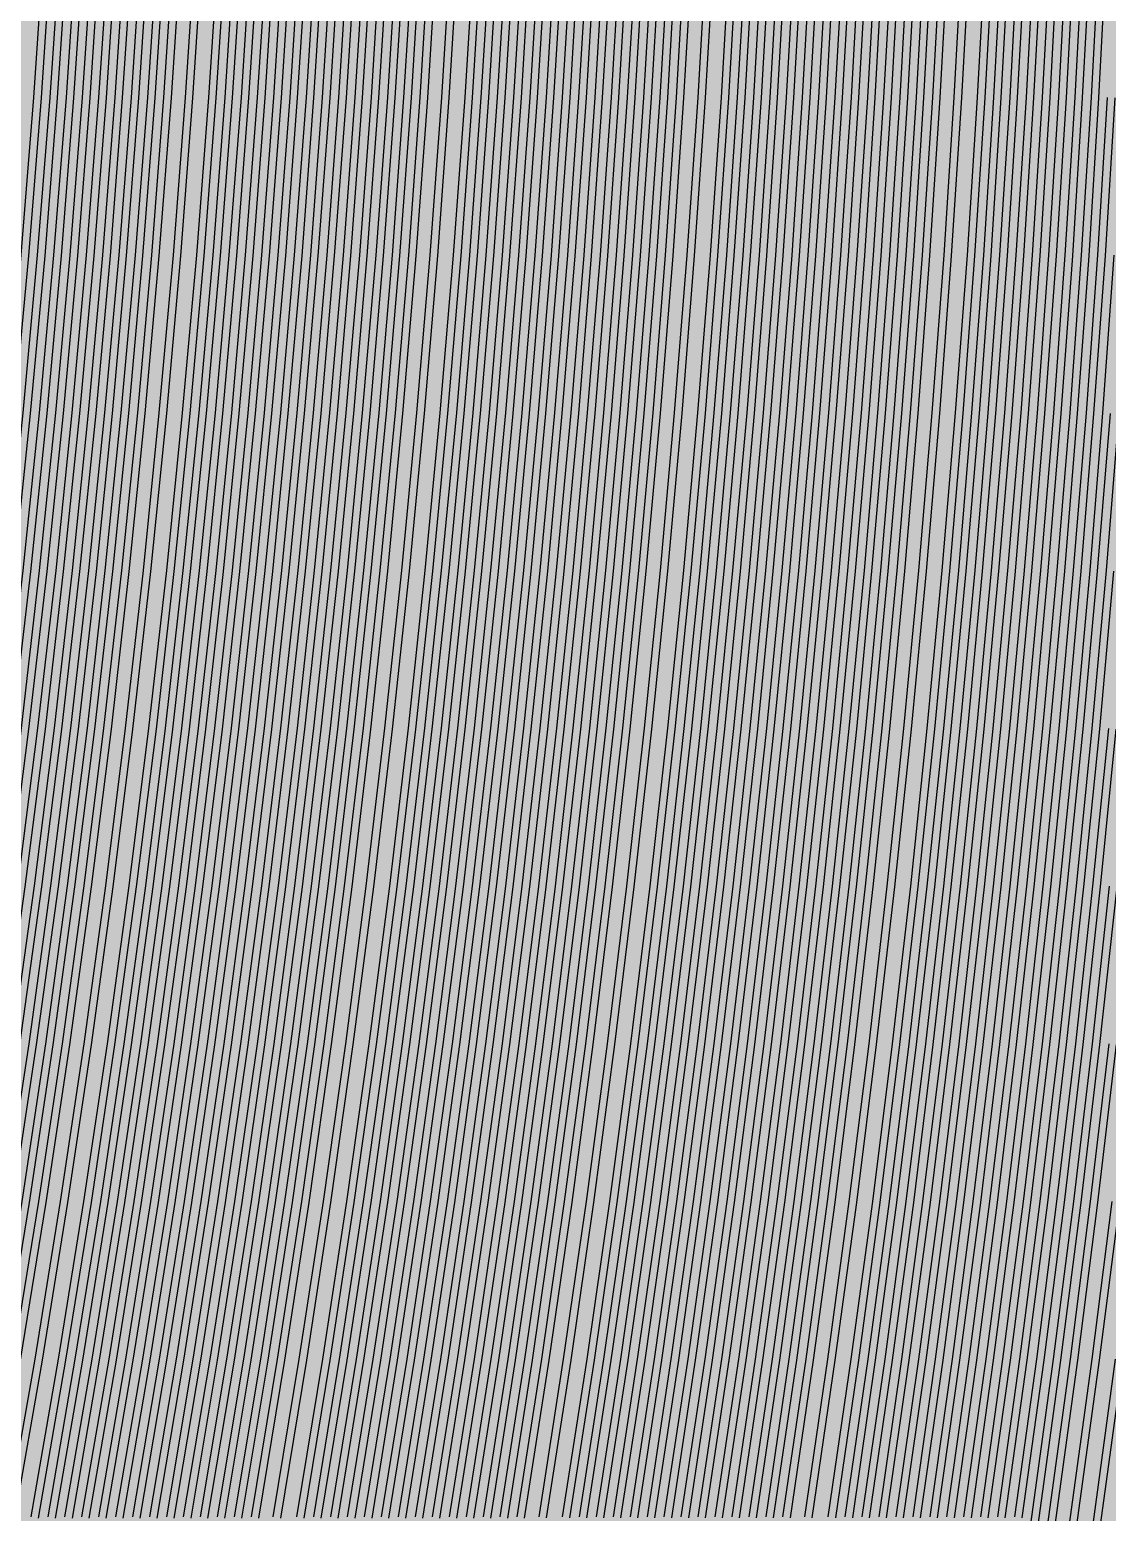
# Model space of a CAD drawing. Header units: metres. Extents: x -7231 to 10969, y -37556 to 1873.
# Drawn here: x 285.4 to 586.1, y -577.9 to -164.1 of the extents above; entities that cross this region are included whole.
import ezdxf

# ---------------------------------------------------------------- set-up
doc = ezdxf.new("R2010")
doc.units = ezdxf.units.M
doc.layers.add('Metal1', color=4, linetype='CONTINUOUS')
doc.layers.add('Polyimide', color=7, linetype='CONTINUOUS')

msp = doc.modelspace()

# ---------------------------------------------------------------- hatches: boundary and pattern name
at = {"layer": 'Polyimide'}
msp.add_hatch(color=7, dxfattribs=at).paths.add_polyline_path([(4065.69, -468), (4066.67, -501.99), (4068.51, -535.99), (4071.41, -569.99), (4075.54, -603.99), (4081.04, -637.99), (4088.01, -671.99), (4096.52, -705.98), (4106.62, -739.98), (4118.33, -773.98), (4131.63, -807.98), (4146.49, -841.98), (4162.87, -875.98), (4180.68, -909.97), (4199.83, -943.97), (4220.22, -977.97), (4241.73, -1011.97), (4264.21, -1045.97), (4287.52, -1079.96), (4311.51, -1113.96), (4336.01, -1147.96), (4360.86, -1181.96), (4385.88, -1215.96), (4410.89, -1249.96), (4435.74, -1283.95), (4460.24, -1317.95), (4484.23, -1351.95), (4507.54, -1385.95), (4530.02, -1419.95), (4551.53, -1453.94), (4571.92, -1487.94), (4591.07, -1521.94), (4608.88, -1555.94), (4625.26, -1589.94), (4640.12, -1623.94), (4653.42, -1657.93), (4665.13, -1691.93), (4675.23, -1725.93), (4683.74, -1759.93), (4690.71, -1793.93), (4696.21, -1827.93), (4700.34, -1861.92), (4703.24, -1895.92), (4705.08, -1929.92), (4706.06, -1963.92), (4706.44, -1997.92), (4706.5, -2031.91), (4706.5, -4793.02), (4709.95, -4838.39), (4720.22, -4882.71), (4737.08, -4924.98), (4760.13, -4964.2), (4788.85, -4999.49), (4822.58, -5030.03), (4860.53, -5055.12), (4901.85, -5074.18), (4901.85, -5074.18), (4970.68, -5105.23), (5034.7, -5145.26), (5092.76, -5193.54), (5143.8, -5249.19), (5186.89, -5311.2), (5221.24, -5378.44), (5246.23, -5449.69), (5261.41, -5523.66), (5266.5, -5599), (5261.41, -5674.34), (5246.23, -5748.31), (5221.24, -5819.56), (5186.89, -5886.8), (5143.8, -5948.81), (5092.76, -6004.46), (5034.7, -6052.74), (4970.68, -6092.77), (4901.85, -6123.82), (4860.53, -6142.88), (4822.58, -6167.97), (4788.85, -6198.51), (4760.13, -6233.8), (4737.08, -6273.02), (4720.22, -6315.29), (4709.95, -6359.61), (4706.5, -6404.98), (4706.5, -9221.52), (4709.95, -9266.88), (4720.22, -9311.21), (4737.08, -9353.47), (4760.13, -9392.7), (4788.85, -9427.98), (4822.58, -9458.52), (4860.53, -9483.61), (4901.85, -9502.67), (4970.68, -9533.72), (5034.7, -9573.75), (5092.76, -9622.03), (5143.8, -9677.68), (5186.89, -9739.69), (5221.24, -9806.94), (5246.23, -9878.19), (5261.41, -9952.16), (5266.5, -10027.49), (5261.41, -10102.83), (5246.23, -10176.8), (5221.24, -10248.05), (5186.89, -10315.3), (5143.8, -10377.31), (5092.76, -10432.96), (5034.7, -10481.24), (4970.68, -10521.27), (4901.85, -10552.32), (4860.53, -10571.38), (4822.58, -10596.46), (4788.85, -10627), (4760.13, -10662.29), (4737.08, -10701.52), (4720.22, -10743.78), (4709.95, -10788.1), (4706.5, -10833.47), (4706.5, -13650.01), (4709.95, -13695.38), (4720.22, -13739.7), (4737.08, -13781.96), (4760.13, -13821.19), (4788.85, -13856.48), (4822.58, -13887.02), (4860.53, -13912.11), (4901.85, -13931.17), (4970.68, -13962.22), (5034.7, -14002.25), (5092.76, -14050.53), (5143.8, -14106.18), (5186.89, -14168.19), (5221.24, -14235.43), (5246.23, -14306.68), (5261.41, -14380.65), (5266.5, -14455.99), (5261.41, -14531.33), (5246.23, -14605.29), (5221.24, -14676.55), (5186.89, -14743.79), (5143.8, -14805.8), (5092.76, -14861.45), (5034.7, -14909.73), (4970.68, -14949.76), (4901.85, -14980.81), (4860.53, -14999.87), (4822.58, -15024.96), (4788.85, -15055.5), (4760.13, -15090.79), (4737.08, -15130.01), (4720.22, -15172.27), (4709.95, -15216.6), (4706.5, -15261.97), (4706.5, -15455.99), (4720.95, -15750.04), (4764.14, -16041.26), (4835.68, -16326.84), (4934.86, -16604.04), (5060.74, -16870.18), (5212.09, -17122.7), (5387.47, -17359.17), (5585.18, -17577.31), (5803.32, -17775.02), (6039.79, -17950.4), (6292.31, -18101.75), (6558.45, -18227.63), (6835.65, -18326.81), (7121.23, -18398.34), (7412.45, -18441.54), (7706.5, -18455.99), (9969.01, -18455.99), (10047.42, -18459.84), (10125.08, -18471.36), (10201.23, -18490.44), (10275.15, -18516.89), (10346.12, -18550.45), (10413.46, -18590.81), (10476.52, -18637.58), (10534.69, -18690.3), (10587.41, -18748.47), (10634.18, -18811.53), (10674.54, -18878.87), (10708.11, -18949.84), (10734.56, -19023.76), (10753.63, -19099.92), (10765.15, -19177.58), (10769.01, -19255.99), (10769.01, -20895.8), (10730.24, -20951.41), (10694.6, -21009.08), (10662.21, -21068.63), (10633.17, -21129.89), (10607.55, -21192.66), (10585.45, -21256.74), (10566.93, -21321.96), (10552.05, -21388.09), (10540.84, -21454.95), (10533.35, -21522.33), (10529.6, -21590.02), (10529.6, -21657.81), (10533.35, -21725.5), (10540.84, -21792.87), (10552.05, -21859.73), (10566.93, -21925.87), (10585.45, -21991.08), (10607.55, -22055.17), (10633.17, -22117.94), (10662.21, -22179.19), (10694.6, -22238.74), (10730.24, -22296.41), (10769.01, -22352.03), (10769.01, -32454.24), (10728.74, -32510.49), (10691.72, -32568.92), (10658.05, -32629.35), (10627.85, -32691.58), (10601.2, -32755.42), (10578.21, -32820.67), (10558.93, -32887.1), (10543.44, -32954.52), (10531.77, -33022.71), (10523.97, -33091.44), (10520.07, -33160.51), (10520.07, -33229.69), (10523.97, -33298.75), (10531.77, -33367.49), (10543.44, -33435.67), (10558.93, -33503.09), (10578.21, -33569.53), (10601.2, -33634.77), (10627.85, -33698.61), (10658.05, -33760.85), (10691.72, -33821.28), (10728.74, -33879.71), (10769.01, -33935.96), (10769.01, -36556), (10765.15, -36634.41), (10753.63, -36712.07), (10734.56, -36788.23), (10708.11, -36862.15), (10674.54, -36933.12), (10634.18, -37000.46), (10587.41, -37063.51), (10534.69, -37121.69), (10476.52, -37174.41), (10413.46, -37221.18), (10346.12, -37261.54), (10275.15, -37295.1), (10201.23, -37321.55), (10125.08, -37340.63), (10047.42, -37352.15), (9969.01, -37356), (-6231.01, -37356), (-6309.42, -37352.15), (-6387.08, -37340.63), (-6463.23, -37321.55), (-6537.15, -37295.1), (-6608.12, -37261.54), (-6675.46, -37221.18), (-6738.52, -37174.41), (-6796.69, -37121.69), (-6849.41, -37063.51), (-6896.18, -37000.46), (-6936.54, -36933.12), (-6970.11, -36862.15), (-6996.56, -36788.23), (-7015.63, -36712.07), (-7027.15, -36634.41), (-7031.01, -36556), (-7031.01, -33936), (-6990.74, -33879.75), (-6953.7, -33821.31), (-6920.03, -33760.88), (-6889.82, -33698.64), (-6863.18, -33634.8), (-6840.18, -33569.55), (-6820.9, -33503.11), (-6805.4, -33435.69), (-6793.74, -33367.49), (-6785.94, -33298.75), (-6782.03, -33229.68), (-6782.03, -33160.5), (-6785.94, -33091.43), (-6793.74, -33022.69), (-6805.4, -32954.5), (-6820.9, -32887.07), (-6840.18, -32820.63), (-6863.18, -32755.39), (-6889.82, -32691.54), (-6920.03, -32629.3), (-6953.7, -32568.87), (-6990.74, -32510.43), (-7031.01, -32454.18), (-7031.01, -22364.83), (-6990.74, -22308.58), (-6953.7, -22250.14), (-6920.03, -22189.71), (-6889.82, -22127.47), (-6863.18, -22063.62), (-6840.18, -21998.38), (-6820.9, -21931.94), (-6805.4, -21864.51), (-6793.74, -21796.32), (-6785.94, -21727.58), (-6782.03, -21658.51), (-6782.03, -21589.33), (-6785.94, -21520.26), (-6793.74, -21451.52), (-6805.4, -21383.32), (-6820.9, -21315.9), (-6840.18, -21249.46), (-6863.18, -21184.21), (-6889.82, -21120.37), (-6920.03, -21058.13), (-6953.7, -20997.7), (-6990.74, -20939.26), (-7031.01, -20883.01), (-7031.01, -19255.99), (-7027.15, -19177.58), (-7015.63, -19099.92), (-6996.56, -19023.76), (-6970.11, -18949.84), (-6936.54, -18878.87), (-6896.18, -18811.53), (-6849.41, -18748.47), (-6796.69, -18690.3), (-6738.52, -18637.58), (-6675.46, -18590.81), (-6608.12, -18550.45), (-6537.15, -18516.89), (-6463.23, -18490.44), (-6387.08, -18471.36), (-6309.42, -18459.84), (-6231.01, -18455.99), (-3968.5, -18455.99), (-3674.45, -18441.54), (-3383.23, -18398.34), (-3097.65, -18326.81), (-2820.45, -18227.63), (-2554.31, -18101.75), (-2301.79, -17950.4), (-2065.32, -17775.02), (-1847.18, -17577.31), (-1649.47, -17359.17), (-1474.09, -17122.7), (-1322.74, -16870.18), (-1196.86, -16604.04), (-1097.68, -16326.84), (-1026.14, -16041.26), (-982.95, -15750.04), (-968.5, -15455.99), (-968.5, -15261.97), (-971.95, -15216.6), (-982.22, -15172.27), (-999.08, -15130.01), (-1022.13, -15090.79), (-1050.85, -15055.5), (-1084.58, -15024.96), (-1122.53, -14999.87), (-1163.85, -14980.81), (-1232.68, -14949.76), (-1296.7, -14909.73), (-1354.76, -14861.45), (-1405.8, -14805.8), (-1448.89, -14743.79), (-1483.24, -14676.55), (-1508.23, -14605.29), (-1523.41, -14531.33), (-1528.5, -14455.99), (-1523.41, -14380.65), (-1508.23, -14306.68), (-1483.24, -14235.43), (-1448.89, -14168.19), (-1405.8, -14106.18), (-1354.76, -14050.53), (-1296.7, -14002.25), (-1232.68, -13962.22), (-1163.85, -13931.17), (-1122.53, -13912.11), (-1084.58, -13887.02), (-1050.85, -13856.48), (-1022.13, -13821.19), (-999.08, -13781.96), (-982.22, -13739.7), (-971.95, -13695.38), (-968.5, -13650.01), (-968.5, -12309.64), (-971.95, -12264.27), (-982.22, -12219.94), (-999.08, -12177.68), (-1022.13, -12138.46), (-1050.85, -12103.17), (-1084.58, -12072.63), (-1122.53, -12047.54), (-1163.85, -12028.48), (-1232.68, -11997.43), (-1296.7, -11957.4), (-1354.76, -11909.12), (-1405.8, -11853.47), (-1448.89, -11791.46), (-1483.24, -11724.22), (-1508.23, -11652.96), (-1523.41, -11579), (-1528.5, -11503.66), (-1523.41, -11428.32), (-1508.23, -11354.35), (-1483.24, -11283.1), (-1448.89, -11215.86), (-1405.8, -11153.85), (-1354.76, -11098.2), (-1296.7, -11049.92), (-1232.68, -11009.89), (-1163.85, -10978.84), (-1122.53, -10959.78), (-1084.58, -10934.69), (-1050.85, -10904.15), (-1022.13, -10868.86), (-999.08, -10829.63), (-982.22, -10787.37), (-971.95, -10743.05), (-968.5, -10697.68), (-968.5, -9357.31), (-971.95, -9311.94), (-982.22, -9267.62), (-999.08, -9225.35), (-1022.13, -9186.13), (-1050.85, -9150.84), (-1084.58, -9120.3), (-1122.53, -9095.21), (-1163.85, -9076.15), (-1163.85, -9076.15), (-1232.68, -9045.1), (-1296.7, -9005.07), (-1354.76, -8956.79), (-1405.8, -8901.14), (-1448.89, -8839.13), (-1483.24, -8771.89), (-1508.23, -8700.64), (-1523.41, -8626.67), (-1528.5, -8551.33), (-1523.41, -8475.99), (-1508.23, -8402.02), (-1483.24, -8330.77), (-1448.89, -8263.53), (-1405.8, -8201.52), (-1354.76, -8145.87), (-1296.7, -8097.59), (-1232.68, -8057.56), (-1163.85, -8026.51), (-1163.85, -8026.51), (-1122.53, -8007.45), (-1084.58, -7982.36), (-1050.85, -7951.82), (-1022.13, -7916.53), (-999.08, -7877.31), (-982.22, -7835.04), (-971.95, -7790.72), (-968.5, -7745.35), (-968.5, -6404.98), (-971.95, -6359.61), (-982.22, -6315.29), (-999.08, -6273.02), (-1022.13, -6233.8), (-1050.85, -6198.51), (-1084.58, -6167.97), (-1122.53, -6142.88), (-1163.85, -6123.82), (-1163.85, -6123.82), (-1232.68, -6092.77), (-1296.7, -6052.74), (-1354.76, -6004.46), (-1405.8, -5948.81), (-1448.89, -5886.8), (-1483.24, -5819.56), (-1508.23, -5748.31), (-1523.41, -5674.34), (-1528.5, -5599), (-1523.41, -5523.66), (-1508.23, -5449.69), (-1483.24, -5378.44), (-1448.89, -5311.2), (-1405.8, -5249.19), (-1354.76, -5193.54), (-1296.7, -5145.26), (-1232.68, -5105.23), (-1163.85, -5074.18), (-1163.85, -5074.18), (-1122.53, -5055.12), (-1084.58, -5030.03), (-1050.85, -4999.49), (-1022.13, -4964.2), (-999.08, -4924.98), (-982.22, -4882.71), (-971.95, -4838.39), (-968.5, -4793.02), (-968.5, -2031.91), (-968.44, -1997.92), (-968.06, -1963.92), (-967.05, -1929.92), (-965.18, -1895.92), (-962.22, -1861.92), (-958.01, -1827.93), (-952.41, -1793.93), (-945.31, -1759.93), (-936.64, -1725.93), (-926.35, -1691.93), (-914.43, -1657.93), (-900.88, -1623.94), (-885.74, -1589.94), (-869.05, -1555.94), (-850.91, -1521.94), (-831.4, -1487.94), (-810.63, -1453.94), (-788.72, -1419.95), (-765.82, -1385.95), (-742.07, -1351.95), (-717.63, -1317.95), (-692.67, -1283.95), (-667.36, -1249.96), (-641.88, -1215.96), (-616.39, -1181.96), (-591.08, -1147.96), (-566.12, -1113.96), (-541.68, -1079.96), (-517.93, -1045.97), (-495.03, -1011.97), (-473.12, -977.97), (-452.35, -943.97), (-432.84, -909.97), (-414.7, -875.98), (-398.01, -841.98), (-382.87, -807.98), (-369.32, -773.98), (-357.4, -739.98), (-347.11, -705.98), (-338.44, -671.99), (-331.34, -637.99), (-325.74, -603.99), (-321.53, -569.99), (-318.57, -535.99), (-316.7, -501.99), (-315.69, -468), (-315.31, -434), (-315.25, -400), (-315.25, 401), (-315.25, 451), (-315.25, 1644), (-270.25, 1644), (-270.03, 1637.13), (-269.35, 1630.29), (-268.23, 1623.52), (-266.67, 1616.82), (-264.68, 1610.25), (-262.26, 1603.82), (-259.42, 1597.56), (-256.18, 1591.5), (-252.55, 1585.67), (-248.55, 1580.08), (-244.19, 1574.77), (-239.5, 1569.75), (-234.48, 1565.06), (-229.17, 1560.7), (-223.58, 1556.7), (-217.75, 1553.07), (-211.69, 1549.83), (-205.43, 1546.99), (-199, 1544.57), (-192.43, 1542.58), (-185.73, 1541.02), (-178.96, 1539.9), (-172.12, 1539.22), (-165.25, 1539), (-158.38, 1539.22), (-151.54, 1539.9), (-144.77, 1541.02), (-138.07, 1542.58), (-131.5, 1544.57), (-125.07, 1546.99), (-118.81, 1549.83), (-112.75, 1553.07), (-106.92, 1556.7), (-101.33, 1560.7), (-96.02, 1565.06), (-91, 1569.75), (-86.31, 1574.77), (-81.95, 1580.08), (-77.95, 1585.67), (-74.32, 1591.5), (-71.08, 1597.56), (-68.24, 1603.82), (-65.82, 1610.25), (-63.83, 1616.82), (-62.27, 1623.52), (-61.15, 1630.29), (-60.47, 1637.13), (-60.25, 1644), (1853, 1644), (1853, 1573), (3815.25, 1573), (3815.46, 1579.54), (3816.11, 1586.05), (3817.17, 1592.51), (3818.66, 1598.88), (3820.56, 1605.14), (3822.86, 1611.27), (3825.56, 1617.23), (3828.65, 1623), (3832.1, 1628.56), (3835.91, 1633.88), (3840.07, 1638.93), (3844.54, 1643.71), (3849.32, 1648.18), (3854.37, 1652.34), (3859.69, 1656.15), (3865.25, 1659.6), (3871.02, 1662.69), (3876.98, 1665.39), (3883.11, 1667.69), (3889.37, 1669.59), (3895.74, 1671.08), (3902.2, 1672.14), (3908.71, 1672.79), (3915.25, 1673), (3921.79, 1672.79), (3928.3, 1672.14), (3934.76, 1671.08), (3941.13, 1669.59), (3947.39, 1667.69), (3953.52, 1665.39), (3959.48, 1662.69), (3965.25, 1659.6), (3970.81, 1656.15), (3976.13, 1652.34), (3981.18, 1648.18), (3985.96, 1643.71), (3990.43, 1638.93), (3994.59, 1633.88), (3998.4, 1628.56), (4001.85, 1623), (4004.94, 1617.23), (4007.64, 1611.27), (4009.94, 1605.14), (4011.84, 1598.88), (4013.33, 1592.51), (4014.39, 1586.05), (4015.04, 1579.54), (4015.25, 1573), (4065.25, 1573), (4065.25, 451), (4065.25, 401), (4065.25, -400), (4065.31, -434), (4065.69, -468)])

# ---------------------------------------------------------------- linework, layer by layer
at = {"layer": 'Metal1'}
for points in [[(235.27, -579.1), (243.19, -535.1), (250.54, -491.09), (257.34, -447.08), (263.58, -403.08), (269.27, -359.07), (274.41, -315.06), (279.01, -271.05), (283.05, -227.05), (286.56, -183.04), (289.52, -139.03)], [(291.52, -139.16), (288.55, -183.19), (285.05, -227.22), (281, -271.25), (276.4, -315.28), (271.26, -359.31), (265.56, -403.34), (259.32, -447.38), (252.52, -491.41), (245.16, -535.44), (237.24, -579.47)], [(240, -579.1), (247.89, -535.1), (255.22, -491.09), (261.99, -447.08), (268.21, -403.08), (273.88, -359.07), (279, -315.06), (283.57, -271.06), (287.6, -227.05), (291.1, -183.04), (294.05, -139.03)], [(296.04, -139.16), (293.09, -183.19), (289.6, -227.22), (285.56, -271.25), (280.98, -315.28), (275.86, -359.31), (270.19, -403.34), (263.97, -447.37), (257.19, -491.41), (249.86, -535.44), (241.97, -579.47)], [(244.74, -579.1), (252.59, -535.1), (259.89, -491.09), (266.64, -447.08), (272.83, -403.08), (278.48, -359.07), (283.58, -315.06), (288.14, -271.06), (292.15, -227.05), (295.63, -183.04), (298.57, -139.03)], [(300.57, -139.16), (297.63, -183.19), (294.15, -227.22), (290.13, -271.25), (285.57, -315.28), (280.46, -359.31), (274.81, -403.34), (268.62, -447.37), (261.87, -491.41), (254.56, -535.44), (246.7, -579.47)], [(249.47, -579.1), (257.29, -535.1), (264.56, -491.09), (271.28, -447.08), (277.46, -403.08), (283.08, -359.07), (288.16, -315.06), (292.7, -271.06), (296.7, -227.05), (300.17, -183.04), (303.1, -139.03)], [(305.1, -139.16), (302.16, -183.19), (298.7, -227.22), (294.69, -271.25), (290.15, -315.28), (285.07, -359.31), (279.44, -403.34), (273.26, -447.37), (266.54, -491.4), (259.26, -535.44), (251.43, -579.47)], [(254.2, -579.11), (262, -535.1), (269.24, -491.09), (275.93, -447.08), (282.08, -403.08), (287.68, -359.07), (292.75, -315.06), (297.27, -271.06), (301.25, -227.05), (304.71, -183.04), (307.62, -139.04)], [(309.62, -139.16), (306.7, -183.19), (303.25, -227.22), (299.26, -271.25), (294.73, -315.28), (289.67, -359.31), (284.06, -403.34), (277.91, -447.37), (271.21, -491.4), (263.97, -535.44), (256.17, -579.47)], [(258.93, -579.11), (266.7, -535.1), (273.91, -491.09), (280.58, -447.08), (286.7, -403.08), (292.29, -359.07), (297.33, -315.06), (301.83, -271.06), (305.8, -227.05), (309.24, -183.04), (312.15, -139.04)], [(314.15, -139.16), (311.24, -183.19), (307.8, -227.22), (303.82, -271.25), (299.32, -315.28), (294.27, -359.31), (288.69, -403.34), (282.56, -447.37), (275.89, -491.4), (268.67, -535.43), (260.9, -579.47)], [(263.66, -579.11), (271.4, -535.1), (278.59, -491.09), (285.23, -447.09), (291.33, -403.08), (296.89, -359.07), (301.91, -315.06), (306.4, -271.06), (310.36, -227.05), (313.78, -183.04), (316.68, -139.04)], [(318.67, -139.15), (315.77, -183.19), (312.35, -227.22), (308.39, -271.25), (303.9, -315.28), (298.87, -359.31), (293.31, -403.34), (287.21, -447.37), (280.56, -491.4), (273.37, -535.43), (265.63, -579.46)], [(268.39, -579.11), (276.1, -535.1), (283.26, -491.09), (289.88, -447.09), (295.95, -403.08), (301.49, -359.07), (306.49, -315.06), (310.96, -271.06), (314.91, -227.05), (318.32, -183.04), (321.2, -139.04)], [(323.2, -139.15), (320.31, -183.19), (316.9, -227.22), (312.96, -271.25), (308.48, -315.28), (303.48, -359.31), (297.93, -403.34), (291.86, -447.37), (285.24, -491.4), (278.07, -535.43), (270.36, -579.46)], [(273.13, -579.11), (280.8, -535.1), (287.93, -491.09), (294.52, -447.09), (300.58, -403.08), (306.09, -359.07), (311.08, -315.06), (315.53, -271.06), (319.46, -227.05), (322.85, -183.04), (325.73, -139.04)], [(327.72, -139.15), (324.85, -183.19), (321.45, -227.22), (317.52, -271.25), (313.07, -315.28), (308.08, -359.31), (302.56, -403.34), (296.5, -447.37), (289.91, -491.4), (282.77, -535.43), (275.09, -579.46)], [(279.22, -579.11), (286.88, -535.1), (294, -491.09), (300.58, -447.09), (306.63, -403.08), (312.13, -359.07), (317.11, -315.07), (321.56, -271.06), (325.48, -227.05), (328.87, -183.04), (331.74, -139.04)], [(333.73, -139.15), (330.86, -183.19), (327.47, -227.22), (323.55, -271.25), (319.1, -315.28), (314.12, -359.31), (308.61, -403.34), (302.56, -447.37), (295.98, -491.4), (288.85, -535.43), (281.19, -579.46)], [(285.77, -579.11), (293.42, -535.1), (300.54, -491.09), (307.11, -447.09), (313.15, -403.08), (318.65, -359.07), (323.63, -315.07), (328.07, -271.06), (331.99, -227.05), (335.38, -183.04), (338.24, -139.04)], [(340.24, -139.15), (337.37, -183.19), (333.98, -227.22), (330.06, -271.25), (325.62, -315.28), (320.64, -359.31), (315.13, -403.34), (309.09, -447.37), (302.51, -491.4), (295.4, -535.43), (287.73, -579.46)], [(290.5, -579.11), (298.12, -535.1), (305.21, -491.09), (311.76, -447.09), (317.77, -403.08), (323.26, -359.07), (328.21, -315.07), (332.64, -271.06), (336.54, -227.05), (339.91, -183.04), (342.77, -139.04)], [(344.76, -139.15), (341.91, -183.18), (338.53, -227.22), (334.63, -271.25), (330.2, -315.28), (325.24, -359.31), (319.76, -403.34), (313.74, -447.37), (307.19, -491.4), (300.1, -535.43), (292.47, -579.46)], [(295.23, -579.11), (302.83, -535.1), (309.88, -491.1), (316.41, -447.09), (322.4, -403.08), (327.86, -359.07), (332.79, -315.07), (337.2, -271.06), (341.09, -227.05), (344.45, -183.04), (347.29, -139.04)], [(349.29, -139.15), (346.44, -183.18), (343.08, -227.22), (339.19, -271.25), (334.78, -315.28), (329.85, -359.31), (324.38, -403.34), (318.39, -447.37), (311.86, -491.4), (304.8, -535.43), (297.2, -579.46)], [(299.96, -579.11), (307.53, -535.1), (314.56, -491.1), (321.06, -447.09), (327.02, -403.08), (332.46, -359.07), (337.38, -315.07), (341.77, -271.06), (345.64, -227.05), (348.99, -183.04), (351.82, -139.04)], [(353.82, -139.15), (350.98, -183.18), (347.63, -227.22), (343.76, -271.25), (339.36, -315.28), (334.45, -359.31), (329.01, -403.34), (323.04, -447.37), (316.54, -491.4), (309.5, -535.43), (301.93, -579.46)], [(304.69, -579.11), (312.23, -535.1), (319.23, -491.1), (325.7, -447.09), (331.65, -403.08), (337.06, -359.07), (341.96, -315.07), (346.33, -271.06), (350.19, -227.05), (353.52, -183.04), (356.34, -139.04)], [(358.34, -139.15), (355.52, -183.18), (352.18, -227.21), (348.32, -271.25), (343.95, -315.28), (339.05, -359.31), (333.63, -403.34), (327.68, -447.37), (321.21, -491.4), (314.2, -535.43), (306.66, -579.46)], [(309.42, -579.11), (316.93, -535.1), (323.91, -491.1), (330.35, -447.09), (336.27, -403.08), (341.67, -359.07), (346.54, -315.07), (350.9, -271.06), (354.74, -227.05), (358.06, -183.04), (360.87, -139.04)], [(362.87, -139.15), (360.05, -183.18), (356.73, -227.21), (352.89, -271.25), (348.53, -315.28), (343.65, -359.31), (338.25, -403.34), (332.33, -447.37), (325.88, -491.4), (318.9, -535.43), (311.39, -579.46)], [(314.16, -579.11), (321.63, -535.11), (328.58, -491.1), (335, -447.09), (340.9, -403.08), (346.27, -359.08), (351.12, -315.07), (355.46, -271.06), (359.29, -227.05), (362.6, -183.05), (365.4, -139.04)], [(367.39, -139.15), (364.59, -183.18), (361.28, -227.21), (357.45, -271.24), (353.11, -315.28), (348.26, -359.31), (342.88, -403.34), (336.98, -447.37), (330.56, -491.4), (323.61, -535.43), (316.13, -579.46)], [(318.89, -579.11), (326.33, -535.11), (333.25, -491.1), (339.65, -447.09), (345.52, -403.08), (350.87, -359.08), (355.71, -315.07), (360.03, -271.06), (363.84, -227.05), (367.13, -183.05), (369.92, -139.04)], [(371.92, -139.15), (369.13, -183.18), (365.83, -227.21), (362.02, -271.24), (357.7, -315.27), (352.86, -359.31), (347.5, -403.34), (341.63, -447.37), (335.23, -491.4), (328.31, -535.43), (320.86, -579.46)], [(323.62, -579.11), (331.04, -535.11), (337.93, -491.1), (344.3, -447.09), (350.14, -403.08), (355.47, -359.08), (360.29, -315.07), (364.59, -271.06), (368.39, -227.05), (371.67, -183.05), (374.45, -139.04)], [(376.44, -139.15), (373.67, -183.18), (370.38, -227.21), (366.59, -271.24), (362.28, -315.27), (357.46, -359.31), (352.13, -403.34), (346.28, -447.37), (339.9, -491.4), (333.01, -535.43), (325.59, -579.46)], [(328.35, -579.11), (335.74, -535.11), (342.6, -491.1), (348.94, -447.09), (354.77, -403.08), (360.08, -359.08), (364.87, -315.07), (369.16, -271.06), (372.94, -227.05), (376.21, -183.05), (378.97, -139.04)], [(380.97, -139.15), (378.2, -183.18), (374.93, -227.21), (371.15, -271.24), (366.86, -315.27), (362.06, -359.3), (356.75, -403.34), (350.92, -447.37), (344.58, -491.4), (337.71, -535.43), (330.32, -579.46)], [(333.08, -579.12), (340.44, -535.11), (347.27, -491.1), (353.59, -447.09), (359.39, -403.08), (364.68, -359.08), (369.46, -315.07), (373.72, -271.06), (377.49, -227.05), (380.74, -183.05), (383.5, -139.04)], [(385.49, -139.15), (382.74, -183.18), (379.48, -227.21), (375.72, -271.24), (371.45, -315.27), (366.67, -359.3), (361.38, -403.33), (355.57, -447.37), (349.25, -491.4), (342.41, -535.43), (335.05, -579.46)], [(337.81, -579.12), (345.14, -535.11), (351.95, -491.1), (358.24, -447.09), (364.02, -403.09), (369.28, -359.08), (374.04, -315.07), (378.29, -271.06), (382.04, -227.05), (385.28, -183.05), (388.02, -139.04)], [(390.02, -139.15), (387.28, -183.18), (384.03, -227.21), (380.28, -271.24), (376.03, -315.27), (371.27, -359.3), (366, -403.33), (360.22, -447.36), (353.93, -491.39), (347.12, -535.43), (339.78, -579.46)], [(342.55, -579.12), (349.84, -535.11), (356.62, -491.1), (362.89, -447.09), (368.64, -403.09), (373.88, -359.08), (378.62, -315.07), (382.86, -271.06), (386.59, -227.05), (389.82, -183.05), (392.55, -139.04)], [(394.55, -139.15), (391.81, -183.18), (388.58, -227.21), (384.85, -271.24), (380.61, -315.27), (375.87, -359.3), (370.62, -403.33), (364.87, -447.36), (358.6, -491.39), (351.82, -535.42), (344.52, -579.46)], [(347.28, -579.12), (354.54, -535.11), (361.3, -491.1), (367.53, -447.09), (373.26, -403.09), (378.49, -359.08), (383.21, -315.07), (387.42, -271.06), (391.14, -227.05), (394.35, -183.05), (397.07, -139.04)], [(399.07, -139.15), (396.35, -183.18), (393.13, -227.21), (389.41, -271.24), (385.2, -315.27), (380.47, -359.3), (375.25, -403.33), (369.52, -447.36), (363.27, -491.39), (356.52, -535.42), (349.25, -579.45)], [(353.37, -579.12), (360.62, -535.11), (367.36, -491.1), (373.59, -447.09), (379.31, -403.09), (384.53, -359.08), (389.24, -315.07), (393.45, -271.06), (397.16, -227.06), (400.37, -183.05), (403.08, -139.04)], [(405.08, -139.15), (402.36, -183.18), (399.15, -227.21), (395.44, -271.24), (391.23, -315.27), (386.52, -359.3), (381.3, -403.33), (375.58, -447.36), (369.34, -491.39), (362.6, -535.42), (355.34, -579.45)], [(359.92, -579.12), (367.16, -535.11), (373.9, -491.1), (380.12, -447.09), (385.84, -403.09), (391.05, -359.08), (395.76, -315.07), (399.96, -271.06), (403.67, -227.06), (406.88, -183.05), (409.59, -139.04)], [(411.59, -139.15), (408.87, -183.18), (405.66, -227.21), (401.95, -271.24), (397.75, -315.27), (393.04, -359.3), (387.82, -403.33), (382.11, -447.36), (375.88, -491.39), (369.14, -535.42), (361.89, -579.45)], [(364.65, -579.12), (371.87, -535.11), (378.57, -491.1), (384.77, -447.09), (390.46, -403.09), (395.65, -359.08), (400.34, -315.07), (404.53, -271.06), (408.22, -227.06), (411.41, -183.05), (414.12, -139.04)], [(416.11, -139.15), (413.41, -183.18), (410.21, -227.21), (406.52, -271.24), (402.33, -315.27), (397.64, -359.3), (392.45, -403.33), (386.75, -447.36), (380.55, -491.39), (373.84, -535.42), (366.62, -579.45)], [(369.38, -579.12), (376.57, -535.11), (383.25, -491.1), (389.42, -447.1), (395.09, -403.09), (400.25, -359.08), (404.92, -315.07), (409.09, -271.06), (412.77, -227.06), (415.95, -183.05), (418.64, -139.04)], [(420.64, -139.15), (417.95, -183.18), (414.76, -227.21), (411.08, -271.24), (406.91, -315.27), (402.24, -359.3), (397.07, -403.33), (391.4, -447.36), (385.23, -491.39), (378.54, -535.42), (371.35, -579.45)], [(374.11, -579.12), (381.27, -535.11), (387.92, -491.1), (394.07, -447.1), (399.71, -403.09), (404.86, -359.08), (409.5, -315.07), (413.66, -271.06), (417.32, -227.06), (420.49, -183.05), (423.17, -139.04)], [(425.16, -139.15), (422.48, -183.18), (419.31, -227.21), (415.65, -271.24), (411.49, -315.27), (406.84, -359.3), (401.7, -403.33), (396.05, -447.36), (389.9, -491.39), (383.25, -535.42), (376.08, -579.45)], [(378.84, -579.12), (385.97, -535.11), (392.59, -491.1), (398.71, -447.1), (404.34, -403.09), (409.46, -359.08), (414.09, -315.07), (418.22, -271.06), (421.87, -227.06), (425.02, -183.05), (427.69, -139.04)], [(429.69, -139.15), (427.02, -183.18), (423.86, -227.21), (420.22, -271.24), (416.08, -315.27), (411.45, -359.3), (406.32, -403.33), (400.7, -447.36), (394.57, -491.39), (387.95, -535.42), (380.82, -579.45)], [(383.57, -579.12), (390.67, -535.11), (397.27, -491.11), (403.36, -447.1), (408.96, -403.09), (414.06, -359.08), (418.67, -315.07), (422.79, -271.06), (426.42, -227.06), (429.56, -183.05), (432.22, -139.04)], [(434.21, -139.15), (431.56, -183.18), (428.41, -227.21), (424.78, -271.24), (420.66, -315.27), (416.05, -359.3), (410.94, -403.33), (405.35, -447.36), (399.25, -491.39), (392.65, -535.42), (385.55, -579.45)], [(388.31, -579.12), (395.37, -535.11), (401.94, -491.11), (408.01, -447.1), (413.58, -403.09), (418.66, -359.08), (423.25, -315.07), (427.35, -271.07), (430.97, -227.06), (434.1, -183.05), (436.74, -139.04)], [(438.74, -139.15), (436.09, -183.18), (432.96, -227.21), (429.35, -271.24), (425.24, -315.27), (420.65, -359.3), (415.57, -403.33), (409.99, -447.36), (403.92, -491.39), (397.35, -535.42), (390.28, -579.45)], [(393.04, -579.12), (400.08, -535.11), (406.62, -491.11), (412.66, -447.1), (418.21, -403.09), (423.27, -359.08), (427.84, -315.07), (431.92, -271.07), (435.52, -227.06), (438.63, -183.05), (441.27, -139.04)], [(443.27, -139.15), (440.63, -183.18), (437.51, -227.21), (433.91, -271.24), (429.83, -315.27), (425.25, -359.3), (420.19, -403.33), (414.64, -447.36), (408.6, -491.39), (402.05, -535.42), (395.01, -579.45)], [(397.77, -579.12), (404.78, -535.11), (411.29, -491.11), (417.31, -447.1), (422.83, -403.09), (427.87, -359.08), (432.42, -315.07), (436.49, -271.07), (440.07, -227.06), (443.17, -183.05), (445.79, -139.04)], [(447.79, -139.15), (445.17, -183.18), (442.06, -227.21), (438.48, -271.24), (434.41, -315.27), (429.86, -359.3), (424.82, -403.33), (419.29, -447.36), (413.27, -491.39), (406.75, -535.42), (399.74, -579.45)], [(402.5, -579.12), (409.48, -535.12), (415.96, -491.11), (421.95, -447.1), (427.46, -403.09), (432.47, -359.08), (437, -315.07), (441.05, -271.07), (444.62, -227.06), (447.71, -183.05), (450.32, -139.04)], [(452.32, -139.15), (449.7, -183.18), (446.61, -227.21), (443.04, -271.24), (438.99, -315.27), (434.46, -359.3), (429.44, -403.33), (423.94, -447.36), (417.94, -491.39), (411.46, -535.42), (404.48, -579.45)], [(407.23, -579.12), (414.18, -535.12), (420.64, -491.11), (426.6, -447.1), (432.08, -403.09), (437.07, -359.08), (441.59, -315.07), (445.62, -271.07), (449.17, -227.06), (452.24, -183.05), (454.85, -139.04)], [(456.84, -139.15), (454.24, -183.18), (451.16, -227.21), (447.61, -271.24), (443.58, -315.27), (439.06, -359.3), (434.07, -403.33), (428.59, -447.36), (422.62, -491.39), (416.16, -535.42), (409.21, -579.45)], [(411.97, -579.13), (418.88, -535.12), (425.31, -491.11), (431.25, -447.1), (436.7, -403.09), (441.68, -359.08), (446.17, -315.08), (450.18, -271.07), (453.72, -227.06), (456.78, -183.05), (459.37, -139.04)], [(461.37, -139.15), (458.78, -183.18), (455.71, -227.21), (452.17, -271.24), (448.16, -315.27), (443.66, -359.3), (438.69, -403.33), (433.23, -447.36), (427.29, -491.39), (420.86, -535.42), (413.94, -579.45)], [(416.7, -579.13), (423.58, -535.12), (429.98, -491.11), (435.9, -447.1), (441.33, -403.09), (446.28, -359.08), (450.75, -315.08), (454.75, -271.07), (458.27, -227.06), (461.32, -183.05), (463.9, -139.04)], [(465.89, -139.15), (463.31, -183.18), (460.26, -227.21), (456.74, -271.24), (452.74, -315.27), (448.27, -359.3), (443.31, -403.33), (437.88, -447.36), (431.96, -491.39), (425.56, -535.42), (418.67, -579.45)], [(421.43, -579.13), (428.29, -535.12), (434.66, -491.11), (440.55, -447.1), (445.95, -403.09), (450.88, -359.08), (455.33, -315.08), (459.31, -271.07), (462.82, -227.06), (465.86, -183.05), (468.42, -139.04)], [(470.42, -139.15), (467.85, -183.18), (464.81, -227.21), (461.31, -271.24), (457.32, -315.27), (452.87, -359.3), (447.94, -403.33), (442.53, -447.36), (436.64, -491.39), (430.26, -535.42), (423.4, -579.45)], [(427.52, -579.13), (434.37, -535.12), (440.73, -491.11), (446.6, -447.1), (452, -403.09), (456.92, -359.08), (461.37, -315.08), (465.34, -271.07), (468.84, -227.06), (471.87, -183.05), (474.43, -139.04)], [(476.43, -139.15), (473.87, -183.18), (470.83, -227.21), (467.33, -271.24), (463.36, -315.27), (458.91, -359.3), (453.99, -403.33), (448.59, -447.36), (442.71, -491.39), (436.34, -535.42), (429.5, -579.44)], [(434.07, -579.13), (440.91, -535.12), (447.26, -491.11), (453.13, -447.1), (458.53, -403.09), (463.44, -359.08), (467.88, -315.08), (471.85, -271.07), (475.35, -227.06), (478.38, -183.05), (480.94, -139.04)], [(482.93, -139.15), (480.37, -183.18), (477.34, -227.21), (473.84, -271.24), (469.87, -315.27), (465.43, -359.3), (460.51, -403.33), (455.12, -447.36), (449.24, -491.39), (442.89, -535.42), (436.04, -579.44)], [(438.8, -579.13), (445.61, -535.12), (451.94, -491.11), (457.78, -447.1), (463.15, -403.09), (468.05, -359.09), (472.47, -315.08), (476.42, -271.07), (479.9, -227.06), (482.91, -183.05), (485.46, -139.04)], [(487.46, -139.15), (484.91, -183.18), (481.89, -227.21), (478.41, -271.24), (474.46, -315.27), (470.03, -359.3), (465.14, -403.33), (459.77, -447.36), (453.92, -491.38), (447.59, -535.41), (440.77, -579.44)], [(443.53, -579.13), (450.31, -535.12), (456.61, -491.11), (462.43, -447.1), (467.78, -403.09), (472.65, -359.09), (477.05, -315.08), (480.98, -271.07), (484.45, -227.06), (487.45, -183.05), (489.99, -139.04)], [(491.99, -139.15), (489.45, -183.18), (486.44, -227.21), (482.98, -271.24), (479.04, -315.27), (474.64, -359.3), (469.76, -403.32), (464.41, -447.35), (458.59, -491.38), (452.29, -535.41), (445.51, -579.44)], [(448.26, -579.13), (455.01, -535.12), (461.28, -491.11), (467.08, -447.1), (472.4, -403.09), (477.25, -359.09), (481.63, -315.08), (485.55, -271.07), (489, -227.06), (491.99, -183.05), (494.51, -139.04)], [(496.51, -139.15), (493.98, -183.18), (490.99, -227.21), (487.54, -271.24), (483.62, -315.27), (479.24, -359.29), (474.39, -403.32), (469.06, -447.35), (463.26, -491.38), (456.99, -535.41), (450.24, -579.44)], [(452.99, -579.13), (459.71, -535.12), (465.96, -491.11), (471.73, -447.1), (477.02, -403.1), (481.85, -359.09), (486.22, -315.08), (490.11, -271.07), (493.55, -227.06), (496.52, -183.05), (499.04, -139.04)], [(501.04, -139.15), (498.52, -183.18), (495.54, -227.21), (492.11, -271.24), (488.21, -315.26), (483.84, -359.29), (479.01, -403.32), (473.71, -447.35), (467.94, -491.38), (461.69, -535.41), (454.97, -579.44)], [(457.73, -579.13), (464.42, -535.12), (470.63, -491.11), (476.37, -447.1), (481.65, -403.1), (486.46, -359.09), (490.8, -315.08), (494.68, -271.07), (498.1, -227.06), (501.06, -183.05), (503.57, -139.04)], [(505.56, -139.15), (503.06, -183.18), (500.09, -227.21), (496.67, -271.24), (492.79, -315.26), (488.44, -359.29), (483.63, -403.32), (478.36, -447.35), (472.61, -491.38), (466.39, -535.41), (459.7, -579.44)], [(462.46, -579.13), (469.12, -535.12), (475.3, -491.11), (481.02, -447.11), (486.27, -403.1), (491.06, -359.09), (495.38, -315.08), (499.25, -271.07), (502.65, -227.06), (505.6, -183.05), (508.09, -139.04)], [(510.09, -139.15), (507.59, -183.18), (504.65, -227.21), (501.24, -271.23), (497.37, -315.26), (493.05, -359.29), (488.26, -403.32), (483.01, -447.35), (477.29, -491.38), (471.1, -535.41), (464.43, -579.44)], [(467.19, -579.13), (473.82, -535.12), (479.98, -491.11), (485.67, -447.11), (490.9, -403.1), (495.66, -359.09), (499.96, -315.08), (503.81, -271.07), (507.2, -227.06), (510.14, -183.05), (512.62, -139.04)], [(514.61, -139.15), (512.13, -183.18), (509.2, -227.21), (505.8, -271.23), (501.96, -315.26), (497.65, -359.29), (492.88, -403.32), (487.65, -447.35), (481.96, -491.38), (475.8, -535.41), (469.17, -579.44)], [(471.92, -579.13), (478.52, -535.12), (484.65, -491.11), (490.32, -447.11), (495.52, -403.1), (500.26, -359.09), (504.55, -315.08), (508.38, -271.07), (511.75, -227.06), (514.67, -183.05), (517.14, -139.04)], [(519.14, -139.15), (516.67, -183.18), (513.75, -227.2), (510.37, -271.23), (506.54, -315.26), (502.25, -359.29), (497.51, -403.32), (492.3, -447.35), (486.63, -491.38), (480.5, -535.41), (473.9, -579.44)], [(476.65, -579.13), (483.22, -535.12), (489.32, -491.12), (494.96, -447.11), (500.14, -403.1), (504.87, -359.09), (509.13, -315.08), (512.94, -271.07), (516.3, -227.06), (519.21, -183.05), (521.67, -139.04)], [(523.66, -139.15), (521.21, -183.18), (518.3, -227.2), (514.94, -271.23), (511.12, -315.26), (506.86, -359.29), (502.13, -403.32), (496.95, -447.35), (491.31, -491.38), (485.2, -535.41), (478.63, -579.44)], [(481.38, -579.13), (487.92, -535.12), (494, -491.12), (499.61, -447.11), (504.77, -403.1), (509.47, -359.09), (513.71, -315.08), (517.51, -271.07), (520.85, -227.06), (523.75, -183.05), (526.19, -139.04)], [(528.19, -139.15), (525.74, -183.17), (522.85, -227.2), (519.5, -271.23), (515.71, -315.26), (511.46, -359.29), (506.76, -403.32), (501.6, -447.35), (495.98, -491.38), (489.9, -535.41), (483.36, -579.44)], [(486.12, -579.13), (492.63, -535.13), (498.67, -491.12), (504.26, -447.11), (509.39, -403.1), (514.07, -359.09), (518.3, -315.08), (522.07, -271.07), (525.4, -227.06), (528.28, -183.05), (530.72, -139.05)], [(532.72, -139.15), (530.28, -183.17), (527.4, -227.2), (524.07, -271.23), (520.29, -315.26), (516.06, -359.29), (511.38, -403.32), (506.25, -447.35), (500.65, -491.38), (494.61, -535.41), (488.09, -579.44)], [(490.85, -579.14), (497.33, -535.13), (503.35, -491.12), (508.91, -447.11), (514.02, -403.1), (518.67, -359.09), (522.88, -315.08), (526.64, -271.07), (529.95, -227.06), (532.82, -183.05), (535.24, -139.05)], [(537.24, -139.15), (534.82, -183.17), (531.95, -227.2), (528.63, -271.23), (524.87, -315.26), (520.66, -359.29), (516, -403.32), (510.89, -447.35), (505.33, -491.38), (499.31, -535.41), (492.83, -579.44)], [(495.58, -579.14), (502.03, -535.13), (508.02, -491.12), (513.56, -447.11), (518.64, -403.1), (523.28, -359.09), (527.46, -315.08), (531.2, -271.07), (534.5, -227.06), (537.36, -183.05), (539.77, -139.05)], [(541.77, -139.15), (539.35, -183.17), (536.5, -227.2), (533.2, -271.23), (529.45, -315.26), (525.27, -359.29), (520.63, -403.32), (515.54, -447.35), (510, -491.38), (504.01, -535.41), (497.56, -579.44)], [(501.67, -579.14), (508.11, -535.13), (514.09, -491.12), (519.62, -447.11), (524.69, -403.1), (529.32, -359.09), (533.5, -315.08), (537.23, -271.07), (540.52, -227.06), (543.37, -183.05), (545.78, -139.05)], [(547.78, -139.15), (545.37, -183.17), (542.52, -227.2), (539.22, -271.23), (535.49, -315.26), (531.31, -359.29), (526.68, -403.32), (521.6, -447.35), (516.07, -491.38), (510.09, -535.41), (503.65, -579.44)], [(508.22, -579.14), (514.65, -535.13), (520.62, -491.12), (526.14, -447.11), (531.22, -403.1), (535.84, -359.09), (540.01, -315.08), (543.74, -271.07), (547.03, -227.06), (549.88, -183.05), (552.28, -139.05)], [(554.28, -139.15), (551.87, -183.17), (549.03, -227.2), (545.74, -271.23), (542, -315.26), (537.83, -359.29), (533.2, -403.32), (528.13, -447.35), (522.61, -491.38), (516.63, -535.41), (510.2, -579.44)], [(512.95, -579.14), (519.35, -535.13), (525.3, -491.12), (530.79, -447.11), (535.84, -403.1), (540.44, -359.09), (544.6, -315.08), (548.31, -271.07), (551.58, -227.06), (554.41, -183.06), (556.81, -139.05)], [(558.81, -139.14), (556.41, -183.17), (553.58, -227.2), (550.3, -271.23), (546.59, -315.26), (542.43, -359.29), (537.83, -403.32), (532.78, -447.35), (527.28, -491.38), (521.33, -535.41), (514.93, -579.43)], [(517.68, -579.14), (524.05, -535.13), (529.97, -491.12), (535.44, -447.11), (540.46, -403.1), (545.04, -359.09), (549.18, -315.08), (552.87, -271.07), (556.13, -227.06), (558.95, -183.06), (561.34, -139.05)], [(563.33, -139.14), (560.95, -183.17), (558.13, -227.2), (554.87, -271.23), (551.17, -315.26), (547.03, -359.29), (542.45, -403.32), (537.43, -447.35), (531.95, -491.38), (526.03, -535.41), (519.66, -579.43)], [(522.41, -579.14), (528.75, -535.13), (534.64, -491.12), (540.09, -447.11), (545.09, -403.1), (549.64, -359.09), (553.76, -315.08), (557.44, -271.07), (560.68, -227.06), (563.49, -183.06), (565.86, -139.05)], [(567.86, -139.14), (565.49, -183.17), (562.68, -227.2), (559.43, -271.23), (555.75, -315.26), (551.63, -359.29), (547.08, -403.32), (542.07, -447.35), (536.63, -491.38), (530.74, -535.4), (524.39, -579.43)], [(527.15, -579.14), (533.46, -535.13), (539.32, -491.12), (544.74, -447.11), (549.71, -403.1), (554.25, -359.09), (558.34, -315.08), (562.01, -271.07), (565.23, -227.07), (568.03, -183.06), (570.39, -139.05)], [(572.38, -139.14), (570.02, -183.17), (567.23, -227.2), (564, -271.23), (560.34, -315.26), (556.24, -359.29), (551.7, -403.32), (546.72, -447.35), (541.3, -491.37), (535.44, -535.4), (529.12, -579.43)], [(531.88, -579.14), (538.16, -535.13), (543.99, -491.12), (549.38, -447.11), (554.34, -403.1), (558.85, -359.09), (562.93, -315.08), (566.57, -271.07), (569.78, -227.07), (572.56, -183.06), (574.91, -139.05)], [(576.91, -139.14), (574.56, -183.17), (571.78, -227.2), (568.56, -271.23), (564.92, -315.26), (560.84, -359.29), (556.32, -403.32), (551.37, -447.35), (545.98, -491.37), (540.14, -535.4), (533.86, -579.43)], [(536.61, -579.14), (542.86, -535.13), (548.67, -491.12), (554.03, -447.11), (558.96, -403.1), (563.45, -359.09), (567.51, -315.08), (571.14, -271.08), (574.33, -227.07), (577.1, -183.06), (579.44, -139.05)], [(581.44, -139.14), (579.1, -183.17), (576.33, -227.2), (573.13, -271.23), (569.5, -315.26), (565.44, -359.29), (560.95, -403.32), (556.02, -447.34), (550.65, -491.37), (544.84, -535.4), (538.59, -579.43)], [(541.34, -579.14), (547.56, -535.13), (553.34, -491.12), (558.68, -447.11), (563.58, -403.1), (568.05, -359.09), (572.09, -315.08), (575.7, -271.08), (578.88, -227.07), (581.64, -183.06), (583.96, -139.05)], [(585.96, -139.14), (583.63, -183.17), (580.88, -227.2), (577.7, -271.23), (574.09, -315.26), (570.05, -359.29), (565.57, -403.32), (560.67, -447.34), (555.32, -491.37), (549.54, -535.4), (543.32, -579.43)], [(546.07, -579.14), (552.26, -535.13), (558.01, -491.12), (563.33, -447.11), (568.21, -403.1), (572.66, -359.09), (576.68, -315.09), (580.27, -271.08), (583.43, -227.07), (586.17, -183.06)], [(588.17, -183.17), (585.43, -227.2), (582.26, -271.23), (578.67, -315.26), (574.65, -359.29), (570.2, -403.32), (565.31, -447.34), (560, -491.37), (554.24, -535.4), (548.05, -579.43)], [(550.8, -579.14), (556.96, -535.13), (562.69, -491.12), (567.98, -447.11), (572.83, -403.1), (577.26, -359.1), (581.26, -315.09), (584.83, -271.08), (587.98, -227.07)], [(586.83, -271.23), (583.25, -315.26), (579.25, -359.29), (574.82, -403.31), (569.96, -447.34), (564.67, -491.37), (558.95, -535.4), (552.78, -579.43)], [(555.54, -579.14), (561.67, -535.13), (567.36, -491.12), (572.62, -447.11), (577.46, -403.11), (581.86, -359.1), (585.84, -315.09), (589.4, -271.08)], [(587.83, -315.26), (583.85, -359.29), (579.45, -403.31), (574.61, -447.34), (569.35, -491.37), (563.65, -535.4), (557.52, -579.43)], [(560.27, -579.14), (566.37, -535.13), (572.03, -491.12), (577.27, -447.12), (582.08, -403.11), (586.46, -359.1)], [(588.46, -359.28), (584.07, -403.31), (579.26, -447.34), (574.02, -491.37), (568.35, -535.4), (562.25, -579.43)], [(363.03, -1415.32), (378.04, -1371.31), (392.52, -1327.3), (406.49, -1283.29), (419.96, -1239.28), (432.93, -1195.27), (445.41, -1151.27), (457.39, -1107.26), (468.9, -1063.25), (479.93, -1019.24), (490.49, -975.23), (500.58, -931.22), (510.21, -887.21), (519.38, -843.2), (528.09, -799.19), (536.36, -755.18), (544.18, -711.17), (551.56, -667.16), (558.5, -623.15), (565, -579.14), (571.07, -535.13), (576.71, -491.13), (581.92, -447.12), (586.7, -403.11)], [(588.69, -403.31), (583.91, -447.34), (578.69, -491.37), (573.05, -535.4), (566.98, -579.43), (560.47, -623.46), (553.53, -667.48), (546.15, -711.51), (538.33, -755.54), (530.06, -799.57), (521.34, -843.6), (512.16, -887.63), (502.53, -931.66), (492.43, -975.69), (481.87, -1019.71), (470.84, -1063.74), (459.33, -1107.77), (447.33, -1151.8), (434.85, -1195.83), (421.88, -1239.86), (408.4, -1283.89), (394.42, -1327.92), (379.93, -1371.95), (364.92, -1415.98)], [(368.77, -1415.32), (383.69, -1371.31), (398.11, -1327.3), (412.01, -1283.29), (425.41, -1239.29), (438.32, -1195.28), (450.73, -1151.27), (462.66, -1107.26), (474.11, -1063.25), (485.08, -1019.24), (495.59, -975.23), (505.63, -931.22), (515.21, -887.21), (524.34, -843.2), (533.01, -799.19), (541.23, -755.18), (549.02, -711.17), (556.36, -667.16), (563.26, -623.15), (569.73, -579.15), (575.77, -535.14), (581.38, -491.13), (586.57, -447.12)], [(588.55, -447.34), (583.37, -491.37), (577.75, -535.4), (571.71, -579.43), (565.24, -623.46), (558.33, -667.48), (550.99, -711.51), (543.2, -755.54), (534.97, -799.57), (526.3, -843.6), (517.17, -887.63), (507.58, -931.66), (497.54, -975.68), (487.03, -1019.71), (476.05, -1063.74), (464.59, -1107.77), (452.66, -1151.8), (440.24, -1195.83), (427.33, -1239.86), (413.92, -1283.89), (400.01, -1327.92), (385.59, -1371.95), (370.66, -1415.97)], [(375.26, -1415.32), (390.16, -1371.31), (404.54, -1327.3), (418.42, -1283.29), (431.79, -1239.29), (444.67, -1195.28), (457.06, -1151.27), (468.97, -1107.26), (480.39, -1063.25), (491.34, -1019.24), (501.83, -975.23), (511.85, -931.22), (521.41, -887.21), (530.52, -843.2), (539.17, -799.19), (547.38, -755.18), (555.15, -711.17), (562.48, -667.16), (569.37, -623.15), (575.82, -579.15), (581.85, -535.14), (587.45, -491.13)], [(589.44, -491.37), (583.83, -535.4), (577.8, -579.43), (571.34, -623.45), (564.45, -667.48), (557.12, -711.51), (549.35, -755.54), (541.14, -799.57), (532.48, -843.6), (523.37, -887.63), (513.8, -931.66), (503.78, -975.68), (493.29, -1019.71), (482.33, -1063.74), (470.9, -1107.77), (458.99, -1151.8), (446.59, -1195.83), (433.71, -1239.86), (420.33, -1283.89), (406.45, -1327.92), (392.06, -1371.94), (377.15, -1415.97)], [(382.01, -1415.32), (396.89, -1371.31), (411.26, -1327.3), (425.12, -1283.3), (438.48, -1239.29), (451.35, -1195.28), (463.73, -1151.27), (475.62, -1107.26), (487.03, -1063.25), (497.98, -1019.24), (508.45, -975.23), (518.46, -931.22), (528.01, -887.21), (537.11, -843.2), (545.76, -799.19), (553.96, -755.18), (561.72, -711.17), (569.04, -667.16), (575.92, -623.16), (582.37, -579.15), (588.39, -535.14)], [(590.37, -535.4), (584.35, -579.43), (577.9, -623.45), (571.01, -667.48), (563.69, -711.51), (555.93, -755.54), (547.72, -799.57), (539.07, -843.6), (529.97, -887.63), (520.41, -931.66), (510.4, -975.68), (499.92, -1019.71), (488.97, -1063.74), (477.55, -1107.77), (465.65, -1151.8), (453.27, -1195.83), (440.4, -1239.86), (427.03, -1283.89), (413.16, -1327.92), (398.79, -1371.94), (383.9, -1415.97)]]:
    msp.add_lwpolyline(points, dxfattribs=at)

doc.saveas('drawing.dxf')
